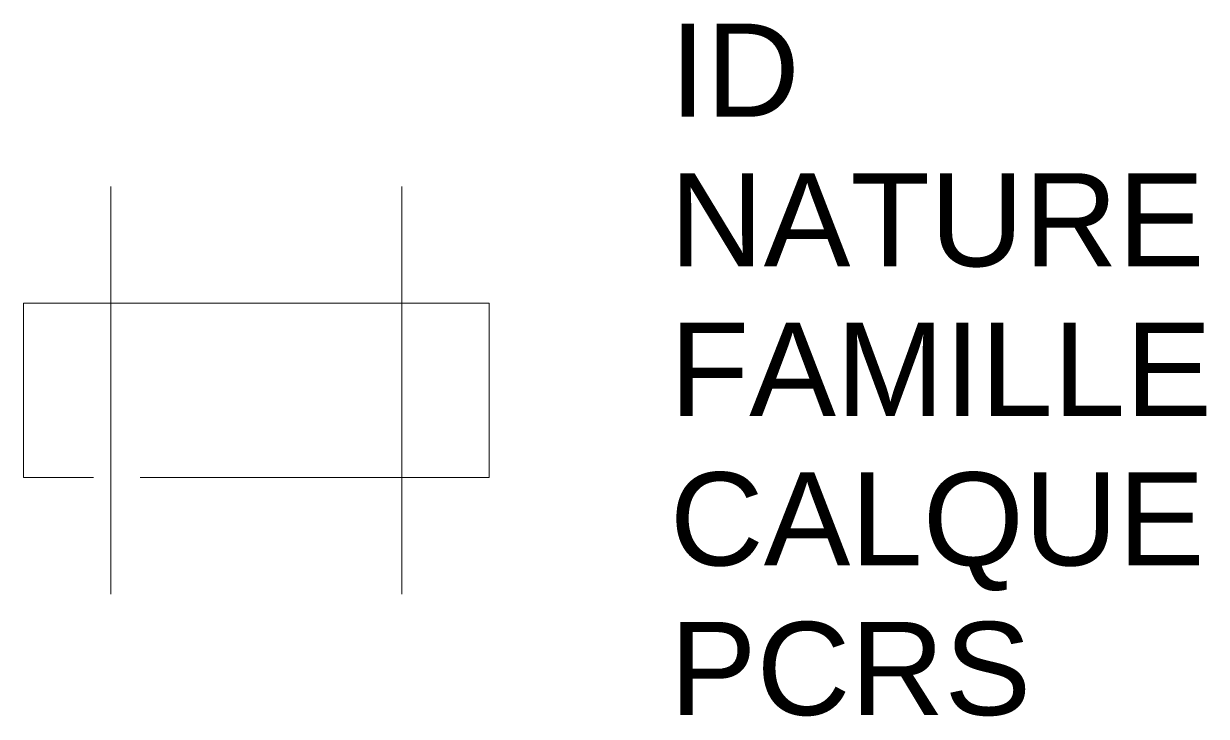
# Model space of a CAD drawing. Header units: metres. Extents: x 3121.55 to 3124.09, y 1798.17 to 1799.65.
import ezdxf

# ---------------------------------------------------------------- set-up
doc = ezdxf.new("R2010")
doc.units = ezdxf.units.M
doc.linetypes.add('Socle_Continu', pattern=[2.5, 2.5, 0])
doc.layers.add('MOBUR_SCS', color=251, linetype='Socle_Continu', lineweight=13)
doc.styles.get("Standard").update_dxf_attribs({"font": 'arial.ttf'})

msp = doc.modelspace()

# ---------------------------------------------------------------- linework, layer by layer
at = {"layer": 'MOBUR_SCS', "linetype": 'Socle_Continu', "flags": 128}
for points in [[(3121.7367, 1798.4282), (3121.7367, 1799.3032)], [(3122.3617, 1798.4282), (3122.3617, 1799.3032)]]:
    msp.add_lwpolyline(points, dxfattribs=at)
msp.add_lwpolyline([(3121.5492, 1798.6782), (3121.5492, 1799.0532), (3122.5492, 1799.0532), (3122.5492, 1798.6782)], close=True, dxfattribs=at)

# ---------------------------------------------------------------- texts
at = {"layer": 'MOBUR_SCS', "linetype": 'Socle_Continu', "flags": 9}
for tag, p, s in [('ID', (3122.9367, 1799.4534), 'NP_0921'), ('NATURE', (3122.9367, 1799.1321), 'Banc simple'), ('FAMILLE', (3122.9367, 1798.8108), 'Mobilier urbain'), ('CALQUE', (3122.9367, 1798.4895), 'MOBUR_SCS'), ('PCRS', (3122.9367, 1798.1682), 'HabillageSymbole')]:
    msp.add_attdef(tag, p, s, height=0.2, dxfattribs=at)

doc.saveas('drawing.dxf')
